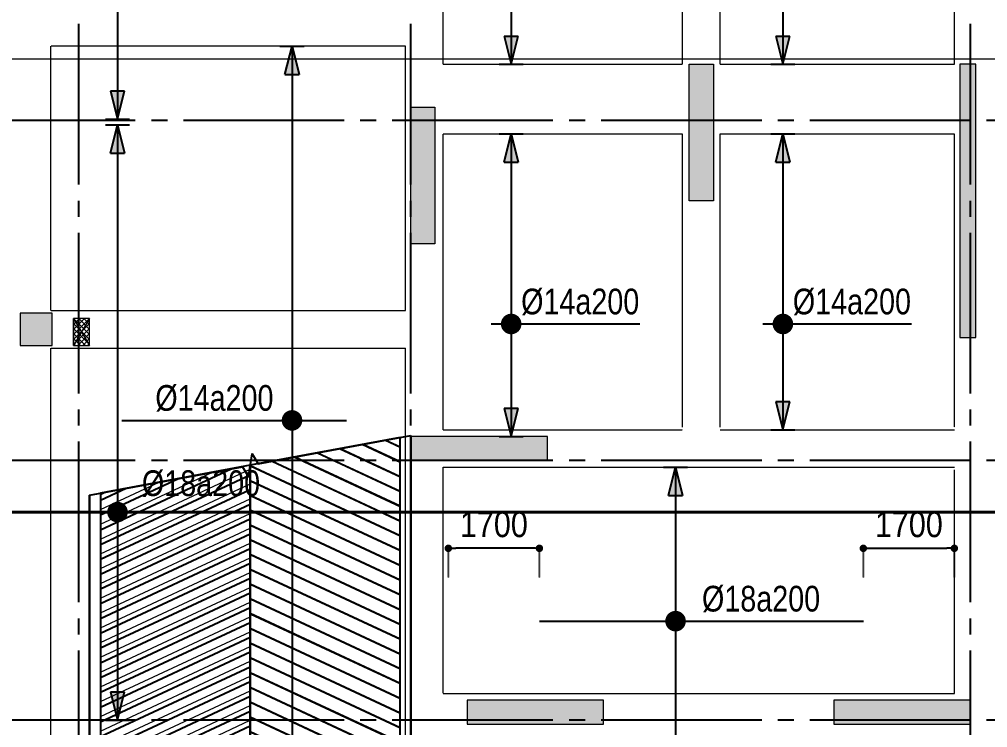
# Model space of a CAD drawing. Header units: millimetres. Extents: x -3819597 to -2591384, y 582389 to 820195.
# Drawn here: x -3019718 to -3001635, y 750893 to 764120 of the extents above; entities that cross this region are included whole.
import ezdxf
from ezdxf.enums import TextEntityAlignment as Align

# ---------------------------------------------------------------- set-up
doc = ezdxf.new("R2010")
doc.units = ezdxf.units.MM
doc.header["$MEASUREMENT"] = 0
for name, pattern in [('CENTER', [2, 1.25, -0.25, 0.25, -0.25]), ('CHG_XX_Damsan_Ham 2$0$CHG_XX_Damsan_Ham 2$0$HIDDEN', [0.375, 0.25, -0.125]), ('CHG_XX_Luoi truc$0$MB_Luoi truc$0$Center101', [13, 10, -1, 1, -1]), ('DOT2', [0.125, 0, -0.125]), ('HIDDEN', [0.375, 0.25, -0.125])]:
    doc.linetypes.add(name, pattern=pattern)
doc.layers.get('0').update_dxf_attribs({"lineweight": 9})
doc.layers.get('Defpoints').update_dxf_attribs({"color": 10, "lineweight": 0})
for name, color, linetype in [('02HN. TEXT B', 1, 'Continuous'), ('08HN. SSS X', 6, 'Continuous'), ('12HN. GRID', 1, 'CENTER'), ('CHG_XX_Luoi truc$0$Grid', 34, 'Continuous'), ('CHG_XX_Luoi truc$0$Grid Line', 8, 'CHG_XX_Luoi truc$0$MB_Luoi truc$0$Center101'), ('dim', 51, 'Continuous')]:
    doc.layers.add(name, color=color, linetype=linetype)
for name, color, linetype, lineweight, plot in [('CHG_XX_Cot_Ham 2$0$NS-Column-H2', 90, 'Continuous', 13, False), ('CHG_XX_Cot_Ham 2$0$NS-Column-H2 @ 1', 90, 'Continuous', 13, False), ('CHG_XX_Cot_Ham 2$0$NS-Column-H2 @ 150', 90, 'Continuous', 13, False)]:
    doc.layers.add(name, color=color, linetype=linetype, lineweight=lineweight, plot=plot)
for name, color, linetype, lineweight in [('CHG_XX_Cot_Ham 2$0$NS-Pier-H2', 150, 'Continuous', 13), ('CHG_XX_Cot_Ham 2$0$NS-Pier-H2 @ 1', 150, 'Continuous', 13), ('CHG_XX_Cot_Ham 2$0$NS-Pier-H2 @ 150', 150, 'Continuous', 13), ("CHG_XX_Damsan_Ham 2$0$CHG_XX_Damsan_Ham 2$0$'S_General_Hidden_1 Thin", 1, 'CHG_XX_Damsan_Ham 2$0$CHG_XX_Damsan_Ham 2$0$HIDDEN', 18), ('CHG_XX_Damsan_Ham 2$0$CHG_XX_Damsan_Ham 2$0$DBAO', 3, 'Continuous', 13), ('CHG_XX_Damsan_Ham 2$0$CHG_XX_Damsan_Ham 2$0$mach ngung thi cong', 6, 'Continuous', 13), ('CHG_XX_Damsan_Ham 2$0$CHG_XX_Damsan_Ham 2$0$Start net bao', 3, 'Continuous', 18), ('CHG_XX_Damsan_Ham 2$0$HATCH', 57, 'Continuous', 9), ('CHG_XX_Damsan_Ham 2$0$mach ngung thi cong', 6, 'Continuous', 13), ('CHG_XX_Damsan_Ham 2$0$Start hatch', 8, 'Continuous', 25), ('CHG_XX_Damsan_Ham 2$0$tam cap ram', 8, 'Continuous', 5), ('thep chay suot', 5, 'HIDDEN', 40)]:
    doc.layers.add(name, color=color, linetype=linetype, lineweight=lineweight)
doc.styles.add('[HN042014]STYLE', font='arial.ttf', dxfattribs={"width": 0.8})
doc.styles.add('CHG_XX_Luoi truc$0$MB_Luoi truc$0$Grid A-F$0$VNI-HelveCB', font='VHELVCB_0.TTF')
doc.styles.add('MB_Luoi truc$0$Arial_C', font='arial.ttf', dxfattribs={"width": 0.85})
doc.dimstyles.new('200', dxfattribs={"dimscale": 200, "dimtxt": 2.4, "dimasz": 0.7, "dimexe": 0.0003, "dimexo": 0, "dimgap": 1, "dimtad": 1, "dimdec": 0, "dimzin": 12, "dimdsep": 46, "dimtxsty": 'MB_Luoi truc$0$Arial_C', "dimblk": 'MB_Luoi truc$0$_Dot', "dimcen": 0.5, "dimclrd": 256, "dimclre": 8, "dimclrt": 1, "dimadec": 0, "dimazin": 0, "dimtfac": 1, "dimtdec": 0, "dimtix": 1, "dimtmove": 2, "dimatfit": 3, "dimldrblk": 'MB_Luoi truc$0$HTT Arrow 30', "dimfxl": 1, "dimtolj": 1, "dimtzin": 0, "dimlwe": -1, "dimarcsym": 0})

# ---------------------------------------------------------------- blocks, each defined once
blk = doc.blocks.new('*U46')
at = {"layer": '12HN. GRID', "linetype": 'Continuous'}
h = blk.add_hatch(color=256, dxfattribs=at)
h.dxf.hatch_style = 1
h.paths.add_polyline_path([(-44, 1558.3), (44, 1558.3), (0, 1734.3)])
h = blk.add_hatch(color=256, dxfattribs=at)
h.dxf.hatch_style = 1
h.paths.add_polyline_path([(0, -1532.5), (44, -1356.5), (-44, -1356.5)])
at = {"layer": '08HN. SSS X', "linetype": 'ByBlock', "ltscale": 10}
for p, q in [((-124.3, 0), (800.6, 0)), ((-124.3, 0), (-124.3, 0)), ((800.6, 0), (800.6, 0))]:
    blk.add_line(p, q, dxfattribs=at)
at = {"layer": '12HN. GRID', "linetype": 'Continuous'}
for p, q in [((-75, 1734.3), (75, 1734.3)), ((-44, 1558.3), (0, 1734.3)), ((0, 1734.3), (0, -1532.5)), ((0, 1734.3), (44, 1558.3)), ((-44, 1558.3), (44, 1558.3)), ((-44, -1356.5), (44, -1356.5)), ((-44, -1356.5), (0, -1532.5)), ((0, -1532.5), (44, -1356.5)), ((-75, -1532.5), (75, -1532.5))]:
    blk.add_line(p, q, dxfattribs=at)
at = {"layer": '12HN. GRID', "linetype": 'Continuous', "const_width": 64, "flags": 128}
blk.add_lwpolyline([(-32, 0, 1), (32, 0, 1)], format="xyb", close=True, dxfattribs=at)
at = {"layer": '02HN. TEXT B', "linetype": 'ByBlock', "style": '[HN042014]STYLE', "width": 0.8, "flags": 8}
blk.add_attdef('0', text='', height=160, dxfattribs=at).set_placement((1102.5, 160), align=Align.MIDDLE_CENTER)
blk.add_attdef('1', text='', height=160, dxfattribs=at).set_placement((61.7, 140), align=Align.MIDDLE_LEFT)
at = {"layer": 'Defpoints', "color": 9, "linetype": 'ByBlock', "style": '[HN042014]STYLE', "width": 0.8, "flags": 9}
for tag, p in [('2', (1608.1, 1039.5)), ('3', (1608.1, 634.7)), ('4', (1608.1, 229.9)), ('5', (1608.1, -160.5))]:
    blk.add_attdef(tag, text='', height=250, dxfattribs=at).set_placement(p, align=Align.MIDDLE_CENTER)
blk = doc.blocks.new('*U47')
at = {"layer": '12HN. GRID', "linetype": 'Continuous'}
h = blk.add_hatch(color=256, dxfattribs=at)
h.dxf.hatch_style = 1
h.paths.add_polyline_path([(-44, 1558.3), (44, 1558.3), (0, 1734.3)])
h = blk.add_hatch(color=256, dxfattribs=at)
h.dxf.hatch_style = 1
h.paths.add_polyline_path([(0, -1532.4), (44, -1356.4), (-44, -1356.4)])
at = {"layer": '08HN. SSS X', "linetype": 'ByBlock', "ltscale": 10}
for p, q in [((-124.3, 0), (800.7, 0)), ((-124.3, 0), (-124.3, 0)), ((800.7, 0), (800.7, 0))]:
    blk.add_line(p, q, dxfattribs=at)
at = {"layer": '12HN. GRID', "linetype": 'Continuous'}
for p, q in [((-75, 1734.3), (75, 1734.3)), ((-44, 1558.3), (0, 1734.3)), ((0, 1734.3), (0, -1532.4)), ((0, 1734.3), (44, 1558.3)), ((-44, 1558.3), (44, 1558.3)), ((-44, -1356.4), (44, -1356.4)), ((-44, -1356.4), (0, -1532.4)), ((0, -1532.4), (44, -1356.4)), ((-75, -1532.4), (75, -1532.4))]:
    blk.add_line(p, q, dxfattribs=at)
at = {"layer": '12HN. GRID', "linetype": 'Continuous', "const_width": 64, "flags": 128}
blk.add_lwpolyline([(-32, 0, 1), (32, 0, 1)], format="xyb", close=True, dxfattribs=at)
at = {"layer": '02HN. TEXT B', "linetype": 'ByBlock', "style": '[HN042014]STYLE', "width": 0.8, "flags": 8}
blk.add_attdef('0', text='', height=160, dxfattribs=at).set_placement((1102.5, 160), align=Align.MIDDLE_CENTER)
blk.add_attdef('1', text='', height=160, dxfattribs=at).set_placement((61.7, 140), align=Align.MIDDLE_LEFT)
at = {"layer": 'Defpoints', "color": 9, "linetype": 'ByBlock', "style": '[HN042014]STYLE', "width": 0.8, "flags": 9}
for tag, p in [('2', (1608.1, 1039.5)), ('3', (1608.1, 634.7)), ('4', (1608.1, 229.9)), ('5', (1608.1, -160.5))]:
    blk.add_attdef(tag, text='', height=250, dxfattribs=at).set_placement(p, align=Align.MIDDLE_CENTER)
blk = doc.blocks.new('*U82')
at = {"layer": '12HN. GRID', "linetype": 'Continuous'}
h = blk.add_hatch(color=256, dxfattribs=at)
h.dxf.hatch_style = 1
h.paths.add_polyline_path([(-44, 782), (44, 782), (0, 958)])
h = blk.add_hatch(color=256, dxfattribs=at)
h.dxf.hatch_style = 1
h.paths.add_polyline_path([(0, -3491.9), (44, -3315.9), (-44, -3315.9)])
at = {"layer": '08HN. SSS X', "linetype": 'ByBlock', "ltscale": 10}
for p, q in [((-847.7, 0), (1169, 0)), ((-847.7, 0), (-847.7, 0)), ((1169, 0), (1169, 0))]:
    blk.add_line(p, q, dxfattribs=at)
at = {"layer": '12HN. GRID', "linetype": 'Continuous'}
for p, q in [((-75, 958), (75, 958)), ((-44, 782), (0, 958)), ((0, 958), (0, -3491.9)), ((0, 958), (44, 782)), ((-44, 782), (44, 782)), ((-44, -3315.9), (44, -3315.9)), ((-44, -3315.9), (0, -3491.9)), ((0, -3491.9), (44, -3315.9)), ((-75, -3491.9), (75, -3491.9))]:
    blk.add_line(p, q, dxfattribs=at)
at = {"layer": '12HN. GRID', "linetype": 'Continuous', "const_width": 64, "flags": 128}
blk.add_lwpolyline([(-32, 0, 1), (32, 0, 1)], format="xyb", close=True, dxfattribs=at)
at = {"layer": '02HN. TEXT B', "linetype": 'ByBlock', "style": '[HN042014]STYLE', "width": 0.8, "flags": 8}
blk.add_attdef('0', text='', height=160, dxfattribs=at).set_placement((1102.5, 160), align=Align.MIDDLE_CENTER)
blk.add_attdef('1', text='', height=160, dxfattribs=at).set_placement((164.4, 140), align=Align.MIDDLE_LEFT)
at = {"layer": 'Defpoints', "color": 9, "linetype": 'ByBlock', "style": '[HN042014]STYLE', "width": 0.8, "flags": 9}
for tag, p in [('2', (1466, 1632.8)), ('3', (1466, 1228.1)), ('4', (1466, 823.3)), ('5', (1466, 432.8))]:
    blk.add_attdef(tag, text='', height=250, dxfattribs=at).set_placement(p, align=Align.MIDDLE_CENTER)
blk = doc.blocks.new('MB_Luoi truc$0$_Dot')
at = {"color": 0, "linetype": 'ByBlock', "lineweight": -2}
blk.add_line((-0.5, 0), (-1, 0), dxfattribs=at)
at = {"color": 0, "linetype": 'ByBlock', "const_width": 0.5}
blk.add_lwpolyline([(-0.25, 0, 1), (0.25, 0, 1)], format="xyb", close=True, dxfattribs=at)
blk = doc.blocks.new('*D83')
at = {"layer": 'Defpoints', "color": 0, "transparency": 16777216}
for p in [(-3002256, 754242), (-3003956, 753691), (-3002256, 753691)]:
    blk.add_point(p, dxfattribs=at)
at = {"layer": 'dim', "color": 8, "linetype": 'DOT2', "transparency": 16777216}
for p, q in [((-3003956, 753691), (-3003956, 754242)), ((-3002256, 753691), (-3002256, 754242))]:
    blk.add_line(p, q, dxfattribs=at)
at = {"layer": 'dim', "lineweight": -2, "transparency": 16777216}
blk.add_line((-3003816, 754242), (-3002396, 754242), dxfattribs=at)
at = {"layer": 'dim', "lineweight": -2, "transparency": 16777216, "xscale": 140, "yscale": 140, "zscale": 140, "rotation": 180}
blk.add_blockref('MB_Luoi truc$0$_Dot', (-3003956, 754242), dxfattribs=at)
at = {"layer": 'dim', "lineweight": -2, "transparency": 16777216, "xscale": 140, "yscale": 140, "zscale": 140}
blk.add_blockref('MB_Luoi truc$0$_Dot', (-3002256, 754242), dxfattribs=at)
at = {"layer": 'dim', "color": 1, "transparency": 16777216, "insert": (-3003106, 754687), "char_height": 480, "attachment_point": 5, "style": 'MB_Luoi truc$0$Arial_C'}
blk.add_mtext('\\A1;1700', dxfattribs=at)
blk = doc.blocks.new('MB_Luoi truc$0$HTT Arrow 30')
blk.add_hatch(color=256).paths.add_polyline_path([(-2.5, 0.375), (-2.5, -0.375), (0, 0)])
at = {"color": 0, "linetype": 'ByBlock', "lineweight": -2}
for p, q in [((0, 0), (-2.5, 0.375)), ((-2.5, -0.375), (-2.5, 0.375)), ((0, 0), (-2.5, -0.375))]:
    blk.add_line(p, q, dxfattribs=at)
blk = doc.blocks.new('*D84')
at = {"layer": 'Defpoints', "color": 0, "transparency": 16777216}
for p in [(-3011706, 754242), (-3011706, 753691), (-3010006, 753691)]:
    blk.add_point(p, dxfattribs=at)
at = {"layer": 'dim', "color": 8, "linetype": 'DOT2', "transparency": 16777216}
for p, q in [((-3011706, 753691), (-3011706, 754242)), ((-3010006, 753691), (-3010006, 754242))]:
    blk.add_line(p, q, dxfattribs=at)
at = {"layer": 'dim', "lineweight": -2, "transparency": 16777216}
blk.add_line((-3010146, 754242), (-3011566, 754242), dxfattribs=at)
at = {"layer": 'dim', "lineweight": -2, "transparency": 16777216, "xscale": 140, "yscale": 140, "zscale": 140, "rotation": 180}
blk.add_blockref('MB_Luoi truc$0$_Dot', (-3011706, 754242), dxfattribs=at)
at = {"layer": 'dim', "lineweight": -2, "transparency": 16777216, "xscale": 140, "yscale": 140, "zscale": 140}
blk.add_blockref('MB_Luoi truc$0$_Dot', (-3010006, 754242), dxfattribs=at)
at = {"layer": 'dim', "color": 1, "transparency": 16777216, "insert": (-3010856, 754687), "char_height": 480, "attachment_point": 5, "style": 'MB_Luoi truc$0$Arial_C'}
blk.add_mtext('\\A1;1700', dxfattribs=at)
blk = doc.blocks.new('*U1035')
at = {"layer": 'CHG_XX_Cot_Ham 2$0$NS-Pier-H2 @ 1'}
h = blk.add_hatch(color=256, dxfattribs=at)
h.dxf.hatch_style = 1
h.paths.add_polyline_path([(450, 0), (0, 0), (0, -2550), (450, -2550)])
at = {"layer": 'CHG_XX_Cot_Ham 2$0$NS-Pier-H2 @ 150'}
h = blk.add_hatch(color=256, dxfattribs=at)
h.dxf.hatch_style = 1
h.paths.add_polyline_path([(450, 0), (0, 0), (0, -2550), (450, -2550)])
blk = doc.blocks.new('CHG_XX_Cot_Ham 2$0$Block A_C450x2250')
at = {"layer": 'CHG_XX_Cot_Ham 2$0$NS-Pier-H2'}
blk.add_lwpolyline([(450, -2550), (0, -2550), (0, 0), (450, 0)], close=True, dxfattribs=at)
blk.add_blockref('*U1035', (0, 0), dxfattribs=at)
blk = doc.blocks.new('*U1036')
at = {"layer": 'CHG_XX_Cot_Ham 2$0$NS-Column-H2 @ 1'}
h = blk.add_hatch(color=256, dxfattribs=at)
h.dxf.hatch_style = 1
h.paths.add_polyline_path([(-300, -300), (-300, 300), (300, 300), (300, -300)])
at = {"layer": 'CHG_XX_Cot_Ham 2$0$NS-Column-H2 @ 150'}
h = blk.add_hatch(color=256, dxfattribs=at)
h.dxf.hatch_style = 1
h.paths.add_polyline_path([(-300, -300), (-300, 300), (300, 300), (300, -300)])
blk = doc.blocks.new('CHG_XX_Cot_Ham 2$0$HoBoi_C600x600')
at = {"layer": 'CHG_XX_Cot_Ham 2$0$NS-Column-H2'}
blk.add_lwpolyline([(300, -300), (300, 300), (-300, 300), (-300, -300)], close=True, dxfattribs=at)
blk.add_blockref('*U1036', (0, 0), dxfattribs=at)
blk = doc.blocks.new('*U1029')
at = {"layer": 'CHG_XX_Luoi truc$0$Grid Line'}
blk.add_line((0, 0), (0, 608), dxfattribs=at)
at = {"layer": 'CHG_XX_Luoi truc$0$Grid', "lineweight": -2, "style": 'CHG_XX_Luoi truc$0$MB_Luoi truc$0$Grid A-F$0$VNI-HelveCB'}
for tag, p in [('GRIDSUB', (0, 617)), ('GRID', (0, -9))]:
    blk.add_attdef(tag, text='', height=5, dxfattribs=at).set_placement(p, align=Align.MIDDLE)
blk = doc.blocks.new('*U1031')
at = {"layer": 'CHG_XX_Luoi truc$0$Grid Line'}
blk.add_line((0, 0), (0, 438), dxfattribs=at)
at = {"layer": 'CHG_XX_Luoi truc$0$Grid', "lineweight": -2, "style": 'CHG_XX_Luoi truc$0$MB_Luoi truc$0$Grid A-F$0$VNI-HelveCB'}
for tag, p in [('GRIDSUB', (0, 447)), ('GRID', (0, -9))]:
    blk.add_attdef(tag, text='', height=5, dxfattribs=at).set_placement(p, align=Align.MIDDLE)
blk = doc.blocks.new('CHG_XX_Luoi truc')
at = {"layer": 'CHG_XX_Luoi truc$0$Grid', "xscale": 300, "yscale": 300, "zscale": 300}
for p in [(70650, -12747), (76850, -12747), (87300, -12747)]:
    blk.add_blockref('*U1029', p, dxfattribs=at)
at = {"layer": 'CHG_XX_Luoi truc$0$Grid', "xscale": 300.0000000000013, "yscale": 300.0000000000013, "zscale": 300.0000000000013, "rotation": 90}
for p in [(110703, 152250), (110703, 145900), (110703, 141050)]:
    blk.add_blockref('*U1031', p, dxfattribs=at)
blk = doc.blocks.new('CHG_XX_Cot_Ham 2')
at = {"layer": 'CHG_XX_Cot_Ham 2$0$NS-Column-H2'}
h = blk.add_hatch(dxfattribs=at)
h.set_pattern_fill('ANSI37', color=256, scale=20.833333, angle=270, style=0)
h.set_pattern_definition([(315, (-339307.24, -90764.444), (46.772167, 46.772167), []), (45, (-339307.24, -90764.444), (-46.772167, 46.772167), [])])
h.paths.add_polyline_path([(70550, 148050.4), (70550, 148550.5), (70850, 148550.5), (70850, 148050.4)])
at = {"layer": 'CHG_XX_Cot_Ham 2$0$NS-Pier-H2'}
h = blk.add_hatch(color=256, dxfattribs=at)
h.dxf.hatch_style = 1
h.paths.add_polyline_path([(99639.2, 163400), (-10900, 163400), (-10900, 85450), (-300, 85450), (-300, 84050), (32350, 84050), (32350, -9000), (103575.5, -9000), (106050, -6022), (106050, 158254.3)])
h.paths.add_polyline_path([(99533.7, 163100), (105750, 158110.4), (105750, 90450), (105650, 90450), (105750, 90450), (105750, 13850), (105750, 13722.3), (105750, -5913.6), (103434.7, -8700), (93599.8, -8700), (93299.8, -8700), (32650, -8700), (32650, 84350), (0, 84350), (0, 85750), (-10600, 85750), (-10600, 163100), (93600, 163100)], flags=16)
h = blk.add_hatch(color=256, dxfattribs=at)
h.dxf.hatch_style = 1
h.paths.add_polyline_path([(87400, 153300), (87100, 153300), (87100, 148200), (87400, 148200)])
at = {"layer": 'CHG_XX_Cot_Ham 2$0$NS-Column-H2'}
blk.add_lwpolyline([(70850, 148550.5), (70550, 148550.5), (70550, 148050.5), (70850, 148050.5), (70850, 148550.5), (70550, 148050.5), (70550, 148550.5), (70850, 148050.5)], dxfattribs=at)
at = {"layer": 'CHG_XX_Cot_Ham 2$0$NS-Pier-H2'}
blk.add_lwpolyline([(87400, 153300), (87100, 153300), (87100, 148200), (87400, 148200)], close=True, dxfattribs=at)
at = {"layer": 'CHG_XX_Cot_Ham 2$0$NS-Column-H2'}
blk.add_blockref('CHG_XX_Cot_Ham 2$0$HoBoi_C600x600', (69850, 148350), dxfattribs=at)
at = {"layer": 'CHG_XX_Cot_Ham 2$0$NS-Pier-H2'}
for name, p in [('CHG_XX_Luoi truc', (0, 0)), ('CHG_XX_Cot_Ham 2$0$Block A_C450x2250', (82050, 153300)), ('CHG_XX_Cot_Ham 2$0$Block A_C450x2250', (76850, 152500))]:
    blk.add_blockref(name, p, dxfattribs=at)
at = {"layer": 'CHG_XX_Cot_Ham 2$0$NS-Pier-H2', "xscale": -1, "rotation": 90}
for p in [(76850, 146350), (77900, 141425), (84750, 141425)]:
    blk.add_blockref('CHG_XX_Cot_Ham 2$0$Block A_C450x2250', p, dxfattribs=at)
blk = doc.blocks.new('CHG_XX_Damsan_Ham 2$0$A$C2E244298')
at = {"layer": 'CHG_XX_Damsan_Ham 2$0$Start hatch'}
h = blk.add_hatch(dxfattribs=at)
h.set_pattern_fill('_USER', color=256, scale=250, angle=335, pattern_type=0)
h.set_pattern_definition([(335, (2e-10, 1500), (105.65457, 226.57695), [])])
h.paths.add_polyline_path([(73850, 136100), (76650, 136100), (76650, 146332), (73850, 145813)])
h = blk.add_hatch(dxfattribs=at)
h.set_pattern_fill('_USER', color=256, scale=250, angle=335, pattern_type=0)
h.set_pattern_definition([(205, (147703.1, 1500), (-105.65457, 226.57695), [])])
h.paths.add_polyline_path([(73850, 145813), (71052, 145293), (71050, 136100), (73850, 136100)])
for p, q in [((76850, 136100), (76850, 146370)), ((70850, 145256), (70850, 136100))]:
    blk.add_line(p, q, dxfattribs=at)
blk.add_lwpolyline([(76850, 146370), (76850, 136100), (70850, 136100), (70850, 145256)], dxfattribs=at)
at = {"layer": 'CHG_XX_Damsan_Ham 2$0$Start hatch', "linetype": 'Continuous'}
blk.add_lwpolyline([(70850, 145256), (73702, 145784), (73814, 145595), (73885, 146028), (73997, 145840), (76850, 146369)], dxfattribs=at)
at = {"layer": 'CHG_XX_Damsan_Ham 2$0$Start hatch'}
for points in [[(73850, 136100), (76650, 136100), (76650, 146332), (73850, 145813)], [(71050, 136100), (73850, 136100), (73850, 145813), (71050, 145293)]]:
    blk.add_lwpolyline(points, close=True, dxfattribs=at)
blk = doc.blocks.new('CHG_XX_Damsan_Ham 2$0$ArchStaireH2')
at = {"layer": 'CHG_XX_Damsan_Ham 2$0$tam cap ram'}
h = blk.add_hatch(dxfattribs=at)
h.set_pattern_fill('_USER', color=256, scale=250, angle=335, pattern_type=0)
h.set_pattern_definition([(335, (-12250, -139550), (105.65457, 226.57695), [])])
h.paths.add_polyline_path([(61600, -4950), (64400, -4950), (64400, 5282), (61600, 4763)])
h = blk.add_hatch(dxfattribs=at)
h.set_pattern_fill('_USER', color=256, scale=250, angle=335, pattern_type=0)
h.set_pattern_definition([(205, (135453.1, -139550), (-105.65457, 226.57695), [])])
h.paths.add_polyline_path([(61600, 4763), (58802, 4243), (58800, -4950), (61600, -4950)])
at = {"layer": 'CHG_XX_Damsan_Ham 2$0$CHG_XX_Damsan_Ham 2$0$Start net bao'}
blk.add_blockref('CHG_XX_Damsan_Ham 2$0$A$C2E244298', (-12250, -141050), dxfattribs=at)
blk = doc.blocks.new('CHG_XX_Damsan_Ham 2', base_point=(3089256, -609981))
at = {"layer": "CHG_XX_Damsan_Ham 2$0$CHG_XX_Damsan_Ham 2$0$'S_General_Hidden_1 Thin", "ltscale": 10}
for p, q in [((77450, 153300), (77450, 163100)), ((81925, 153300), (81925, 163100)), ((82625, 153300), (82625, 163100)), ((87000, 153300), (87000, 163100)), ((70125, 148700), (70125, 153638)), ((76750, 153638), (70125, 153638)), ((76750, 148700), (76750, 153638)), ((77450, 153300), (81925, 153300)), ((82625, 153300), (87000, 153300)), ((77450, 146475), (77450, 152000)), ((77450, 152000), (81925, 152000)), ((81925, 146525), (81925, 152000)), ((82625, 146525), (82625, 152000)), ((82625, 152000), (87000, 152000)), ((87000, 146524), (87000, 152000)), ((70125, 148700), (76750, 148700)), ((70125, 148000), (76750, 148000)), ((70125, 140675), (70125, 148000)), ((76750, 132650), (76750, 148000)), ((77450, 146475), (81925, 146475)), ((82625, 146475), (87000, 146474)), ((77450, 141550), (77450, 145775)), ((77450, 145775), (87000, 145774)), ((87000, 141549), (87000, 145724)), ((77450, 141550), (87000, 141549))]:
    blk.add_line(p, q, dxfattribs=at)
at = {"layer": 'CHG_XX_Damsan_Ham 2$0$CHG_XX_Damsan_Ham 2$0$mach ngung thi cong'}
blk.add_lwpolyline([(23700, 90148), (-100, 90150), (-100, 153400), (99650, 153400), (99650, 71950), (75851, 71950), (75851, 88800), (75851, 88800), (75851, 129600), (23700, 129600)], close=True, dxfattribs=at)
at = {"layer": 'CHG_XX_Damsan_Ham 2$0$mach ngung thi cong'}
blk.add_lwpolyline([(23900, 90148), (-100, 90150), (-100, 153400), (99650, 153400), (99650, 71950), (75549, 71950), (75549, 88800), (75549, 88800), (75549, 129500), (23900, 129500)], close=True, dxfattribs=at)
at = {"layer": 'CHG_XX_Damsan_Ham 2$0$CHG_XX_Damsan_Ham 2$0$DBAO'}
blk.add_blockref('CHG_XX_Cot_Ham 2', (0, 0), dxfattribs=at)
at = {"layer": 'CHG_XX_Damsan_Ham 2$0$HATCH'}
for name, p in [('CHG_XX_Cot_Ham 2', (0, 0)), ('CHG_XX_Damsan_Ham 2$0$ArchStaireH2', (12250, 141050))]:
    blk.add_blockref(name, p, dxfattribs=at)
blk = doc.blocks.new('*U829')
at = {"layer": '12HN. GRID', "linetype": 'Continuous'}
h = blk.add_hatch(color=256, dxfattribs=at)
h.dxf.hatch_style = 1
h.paths.add_polyline_path([(0, -1100.5), (44, -924.5), (-44, -924.5)])
for p, q in [((0, 2499), (0, -1100.5)), ((-44, -924.5), (44, -924.5)), ((-44, -924.5), (0, -1100.5)), ((0, -1100.5), (44, -924.5)), ((-75, -1100.5), (75, -1100.5))]:
    blk.add_line(p, q, dxfattribs=at)
at = {"layer": '02HN. TEXT B', "linetype": 'ByBlock', "style": '[HN042014]STYLE', "width": 0.8, "flags": 8}
blk.add_attdef('0', text='', height=160, dxfattribs=at).set_placement((-351.3, 260), align=Align.MIDDLE_CENTER)
blk.add_attdef('1', text='', height=160, dxfattribs=at).set_placement((151.8, 180), align=Align.MIDDLE_LEFT)
at = {"layer": 'Defpoints', "color": 9, "linetype": 'ByBlock', "style": '[HN042014]STYLE', "width": 0.8, "flags": 9}
for tag, p in [('2', (-12025.5, -1275.1)), ('3', (-12025.5, -1679.8)), ('4', (-12025.5, -2084.6)), ('5', (-12025.5, -2475.1))]:
    blk.add_attdef(tag, text='', height=250, dxfattribs=at).set_placement(p, align=Align.MIDDLE_CENTER)
blk = doc.blocks.new('*U831')
at = {"layer": '12HN. GRID', "linetype": 'Continuous'}
h = blk.add_hatch(color=256, dxfattribs=at)
h.dxf.hatch_style = 1
h.paths.add_polyline_path([(-44, 2235), (44, 2235), (0, 2411)])
h = blk.add_hatch(color=256, dxfattribs=at)
h.dxf.hatch_style = 1
h.paths.add_polyline_path([(0, -1295.7), (44, -1119.7), (-44, -1119.7)])
for p, q in [((-75, 2411), (75, 2411)), ((-44, 2235), (0, 2411)), ((0, 2411), (0, -1295.7)), ((0, 2411), (44, 2235)), ((-44, 2235), (44, 2235)), ((-44, -1119.7), (44, -1119.7)), ((-44, -1119.7), (0, -1295.7)), ((0, -1295.7), (44, -1119.7)), ((-75, -1295.7), (75, -1295.7))]:
    blk.add_line(p, q, dxfattribs=at)
at = {"layer": '12HN. GRID', "linetype": 'Continuous', "const_width": 64, "flags": 128}
blk.add_lwpolyline([(-32, 0, 1), (32, 0, 1)], format="xyb", close=True, dxfattribs=at)
at = {"layer": 'thep chay suot', "linetype": 'HIDDEN', "ltscale": 10}
blk.add_line((-27401.3, 0), (11521.4, 0), dxfattribs=at)
at = {"layer": '02HN. TEXT B', "linetype": 'ByBlock', "style": '[HN042014]STYLE', "width": 0.8, "flags": 8}
blk.add_attdef('0', text='', height=160, dxfattribs=at).set_placement((-351.3, 260), align=Align.MIDDLE_CENTER)
blk.add_attdef('1', text='', height=160, dxfattribs=at).set_placement((151.8, 180), align=Align.MIDDLE_LEFT)
at = {"layer": 'Defpoints', "color": 9, "linetype": 'ByBlock', "style": '[HN042014]STYLE', "width": 0.8, "flags": 9}
for tag, p in [('2', (-12025.5, -1275.1)), ('3', (-12025.5, -1679.8)), ('4', (-12025.5, -2084.6)), ('5', (-12025.5, -2475.1))]:
    blk.add_attdef(tag, text='', height=250, dxfattribs=at).set_placement(p, align=Align.MIDDLE_CENTER)
blk = doc.blocks.new('*U845')
at = {"layer": '12HN. GRID', "linetype": 'Continuous'}
h = blk.add_hatch(color=256, dxfattribs=at)
h.dxf.hatch_style = 1
h.paths.add_polyline_path([(-44, 2153.4), (44, 2153.4), (0, 2329.4)])
h = blk.add_hatch(color=256, dxfattribs=at)
h.dxf.hatch_style = 1
h.paths.add_polyline_path([(0, -4666.6), (44, -4490.6), (-44, -4490.6)])
at = {"layer": '08HN. SSS X', "linetype": 'ByBlock', "ltscale": 10}
for p, q in [((-1059.9, 0), (340.1, 0)), ((-1059.9, 0), (-1059.9, 0)), ((340.1, 0), (340.1, 0))]:
    blk.add_line(p, q, dxfattribs=at)
at = {"layer": '12HN. GRID', "linetype": 'Continuous'}
for p, q in [((-75, 2329.4), (75, 2329.4)), ((-44, 2153.4), (0, 2329.4)), ((0, 2329.4), (0, -4666.6)), ((0, 2329.4), (44, 2153.4)), ((-44, 2153.4), (44, 2153.4)), ((-44, -4490.6), (44, -4490.6)), ((-44, -4490.6), (0, -4666.6)), ((0, -4666.6), (44, -4490.6)), ((-75, -4666.6), (75, -4666.6))]:
    blk.add_line(p, q, dxfattribs=at)
at = {"layer": '12HN. GRID', "linetype": 'Continuous', "const_width": 64, "flags": 128}
blk.add_lwpolyline([(-32, 0, 1), (32, 0, 1)], format="xyb", close=True, dxfattribs=at)
at = {"layer": '02HN. TEXT B', "linetype": 'ByBlock', "style": '[HN042014]STYLE', "width": 0.8, "flags": 8}
blk.add_attdef('0', text='', height=160, dxfattribs=at).set_placement((1102.5, 160), align=Align.MIDDLE_CENTER)
blk.add_attdef('1', text='', height=160, dxfattribs=at).set_placement((-851.1, 140), align=Align.MIDDLE_LEFT)
at = {"layer": 'Defpoints', "color": 9, "linetype": 'ByBlock', "style": '[HN042014]STYLE', "width": 0.8, "flags": 9}
for tag, p in [('2', (672.6, 1039.5)), ('3', (672.6, 634.7)), ('4', (672.6, 229.9)), ('5', (672.6, -160.5))]:
    blk.add_attdef(tag, text='', height=250, dxfattribs=at).set_placement(p, align=Align.MIDDLE_CENTER)
blk = doc.blocks.new('*U846')
at = {"layer": '12HN. GRID', "linetype": 'Continuous'}
h = blk.add_hatch(color=256, dxfattribs=at)
h.dxf.hatch_style = 1
h.paths.add_polyline_path([(-44, 1007.2), (44, 1007.2), (0, 1183.2)])
h = blk.add_hatch(color=256, dxfattribs=at)
h.dxf.hatch_style = 1
h.paths.add_polyline_path([(0, -700.1), (44, -524.1), (-44, -524.1)])
at = {"layer": '08HN. SSS X', "linetype": 'ByBlock', "ltscale": 10}
for p, q in [((-124.3, 0), (800.6, 0)), ((-124.3, 0), (-124.3, 0)), ((800.6, 0), (800.6, 0))]:
    blk.add_line(p, q, dxfattribs=at)
at = {"layer": '12HN. GRID', "linetype": 'Continuous'}
for p, q in [((-75, 1183.2), (75, 1183.2)), ((-44, 1007.2), (0, 1183.2)), ((0, 1183.2), (0, -700.1)), ((0, 1183.2), (44, 1007.2)), ((-44, 1007.2), (44, 1007.2)), ((-44, -524.1), (44, -524.1)), ((-44, -524.1), (0, -700.1)), ((0, -700.1), (44, -524.1)), ((-75, -700.1), (75, -700.1))]:
    blk.add_line(p, q, dxfattribs=at)
at = {"layer": '12HN. GRID', "linetype": 'Continuous', "const_width": 64, "flags": 128}
blk.add_lwpolyline([(-32, 0, 1), (32, 0, 1)], format="xyb", close=True, dxfattribs=at)
at = {"layer": '02HN. TEXT B', "linetype": 'ByBlock', "style": '[HN042014]STYLE', "width": 0.8, "flags": 8}
blk.add_attdef('0', text='', height=160, dxfattribs=at).set_placement((1102.5, 160), align=Align.MIDDLE_CENTER)
blk.add_attdef('1', text='', height=160, dxfattribs=at).set_placement((61.7, 140), align=Align.MIDDLE_LEFT)
at = {"layer": 'Defpoints', "color": 9, "linetype": 'ByBlock', "style": '[HN042014]STYLE', "width": 0.8, "flags": 9}
for tag, p in [('2', (1608.1, 1039.5)), ('3', (1608.1, 634.7)), ('4', (1608.1, 229.9)), ('5', (1608.1, -160.5))]:
    blk.add_attdef(tag, text='', height=250, dxfattribs=at).set_placement(p, align=Align.MIDDLE_CENTER)
blk = doc.blocks.new('*U847')
at = {"layer": '12HN. GRID', "linetype": 'Continuous'}
h = blk.add_hatch(color=256, dxfattribs=at)
h.dxf.hatch_style = 1
h.paths.add_polyline_path([(-44, 1007.2), (44, 1007.2), (0, 1183.2)])
h = blk.add_hatch(color=256, dxfattribs=at)
h.dxf.hatch_style = 1
h.paths.add_polyline_path([(0, -658.5), (44, -482.5), (-44, -482.5)])
at = {"layer": '08HN. SSS X', "linetype": 'ByBlock', "ltscale": 10}
for p, q in [((-124.3, 0), (800.7, 0)), ((-124.3, 0), (-124.3, 0)), ((800.7, 0), (800.7, 0))]:
    blk.add_line(p, q, dxfattribs=at)
at = {"layer": '12HN. GRID', "linetype": 'Continuous'}
for p, q in [((-75, 1183.2), (75, 1183.2)), ((-44, 1007.2), (0, 1183.2)), ((0, 1183.2), (0, -658.5)), ((0, 1183.2), (44, 1007.2)), ((-44, 1007.2), (44, 1007.2)), ((-44, -482.5), (44, -482.5)), ((-44, -482.5), (0, -658.5)), ((0, -658.5), (44, -482.5)), ((-75, -658.5), (75, -658.5))]:
    blk.add_line(p, q, dxfattribs=at)
at = {"layer": '12HN. GRID', "linetype": 'Continuous', "const_width": 64, "flags": 128}
blk.add_lwpolyline([(-32, 0, 1), (32, 0, 1)], format="xyb", close=True, dxfattribs=at)
at = {"layer": '02HN. TEXT B', "linetype": 'ByBlock', "style": '[HN042014]STYLE', "width": 0.8, "flags": 8}
blk.add_attdef('0', text='', height=160, dxfattribs=at).set_placement((1102.5, 160), align=Align.MIDDLE_CENTER)
blk.add_attdef('1', text='', height=160, dxfattribs=at).set_placement((61.7, 140), align=Align.MIDDLE_LEFT)
at = {"layer": 'Defpoints', "color": 9, "linetype": 'ByBlock', "style": '[HN042014]STYLE', "width": 0.8, "flags": 9}
for tag, p in [('2', (1608.1, 1039.5)), ('3', (1608.1, 634.7)), ('4', (1608.1, 229.9)), ('5', (1608.1, -160.5))]:
    blk.add_attdef(tag, text='', height=250, dxfattribs=at).set_placement(p, align=Align.MIDDLE_CENTER)

msp = doc.modelspace()

# ---------------------------------------------------------------- block references
at = {"layer": '08HN. SSS X', "linetype": 'Continuous'}
ref = msp.add_blockref('*U46', (-3010532.9, 767878.2), dxfattribs=dict(at, xscale=3, yscale=3, zscale=3))
ref.add_attrib('1', '%%c14a200', dxfattribs={"layer": '02HN. TEXT B', "linetype": 'ByBlock', "height": 480, "style": '[HN042014]STYLE', "width": 0.8}).set_placement((-3010347.9, 768298.2), align=Align.MIDDLE_LEFT)
ref = msp.add_blockref('*U47', (-3005458, 767878.1), dxfattribs=dict(at, xscale=3, yscale=3, zscale=3))
ref.add_attrib('1', '%%c14a200', dxfattribs={"layer": '02HN. TEXT B', "linetype": 'ByBlock', "height": 480, "style": '[HN042014]STYLE', "width": 0.8}).set_placement((-3005273, 768298.1), align=Align.MIDDLE_LEFT)
ref = msp.add_blockref('*U845', (-3014626.4, 756630.7), dxfattribs=dict(at, xscale=3, yscale=3, zscale=3))
ref.add_attrib('1', '%%c14a200', dxfattribs={"layer": '02HN. TEXT B', "linetype": 'ByBlock', "height": 480, "style": '[HN042014]STYLE', "width": 0.8}).set_placement((-3017179.6, 757050.7), align=Align.MIDDLE_LEFT)
ref = msp.add_blockref('*U846', (-3010532.9, 758431.2), dxfattribs=dict(at, xscale=3, yscale=3, zscale=3))
ref.add_attrib('1', '%%c14a200', dxfattribs={"layer": '02HN. TEXT B', "linetype": 'ByBlock', "height": 480, "style": '[HN042014]STYLE', "width": 0.8}).set_placement((-3010347.9, 758851.2), align=Align.MIDDLE_LEFT)
ref = msp.add_blockref('*U847', (-3005458, 758431.1), dxfattribs=dict(at, xscale=3, yscale=3, zscale=3))
ref.add_attrib('1', '%%c14a200', dxfattribs={"layer": '02HN. TEXT B', "linetype": 'ByBlock', "height": 480, "style": '[HN042014]STYLE', "width": 0.8}).set_placement((-3005273, 758851.1), align=Align.MIDDLE_LEFT)
ref = msp.add_blockref('*U82', (-3007462.8, 752881.7), dxfattribs=dict(at, xscale=3, yscale=3, zscale=3))
ref.add_attrib('1', '%%c18a200', dxfattribs={"layer": '02HN. TEXT B', "linetype": 'ByBlock', "height": 480, "style": '[HN042014]STYLE', "width": 0.8}).set_placement((-3006969.7, 753301.7), align=Align.MIDDLE_LEFT)
at = {"layer": 'dim', "ltscale": 1500}
msp.add_blockref('CHG_XX_Damsan_Ham 2', (0, 0), dxfattribs=at)
at = {"layer": 'thep chay suot', "xscale": 3, "yscale": 3, "zscale": 3}
msp.add_blockref('*U829', (-3017885.6, 765559.1), dxfattribs=at)
at = {"layer": 'thep chay suot'}
ref = msp.add_blockref('*U831', (-3017885.6, 754918), dxfattribs=dict(at, xscale=3, yscale=3, zscale=3))
ref.add_attrib('1', '%%c18a200', dxfattribs={"layer": '02HN. TEXT B', "linetype": 'ByBlock', "height": 480, "style": '[HN042014]STYLE', "width": 0.8}).set_placement((-3017430.2, 755458), align=Align.MIDDLE_LEFT)

# ---------------------------------------------------------------- dimensions: what is measured, and where the dimension line sits
at = {"layer": 'dim'}
for base, p1, p2, picture, middle in [((-3011705.9, 754242.3), (-3010005.9, 753691.1), (-3011705.9, 753691.1), '*D84', (-3010855.9, 754687.3)), ((-3002255.9, 754242.3), (-3003955.9, 753691.1), (-3002255.9, 753691.1), '*D83', (-3003105.9, 754687.3))]:
    dim = msp.add_linear_dim(base=base, p1=p1, p2=p2, dimstyle='200', dxfattribs=at)
    dim.commit()
    dim.dimension.update_dxf_attribs({"geometry": picture, "text_midpoint": middle})

doc.saveas('drawing.dxf')
